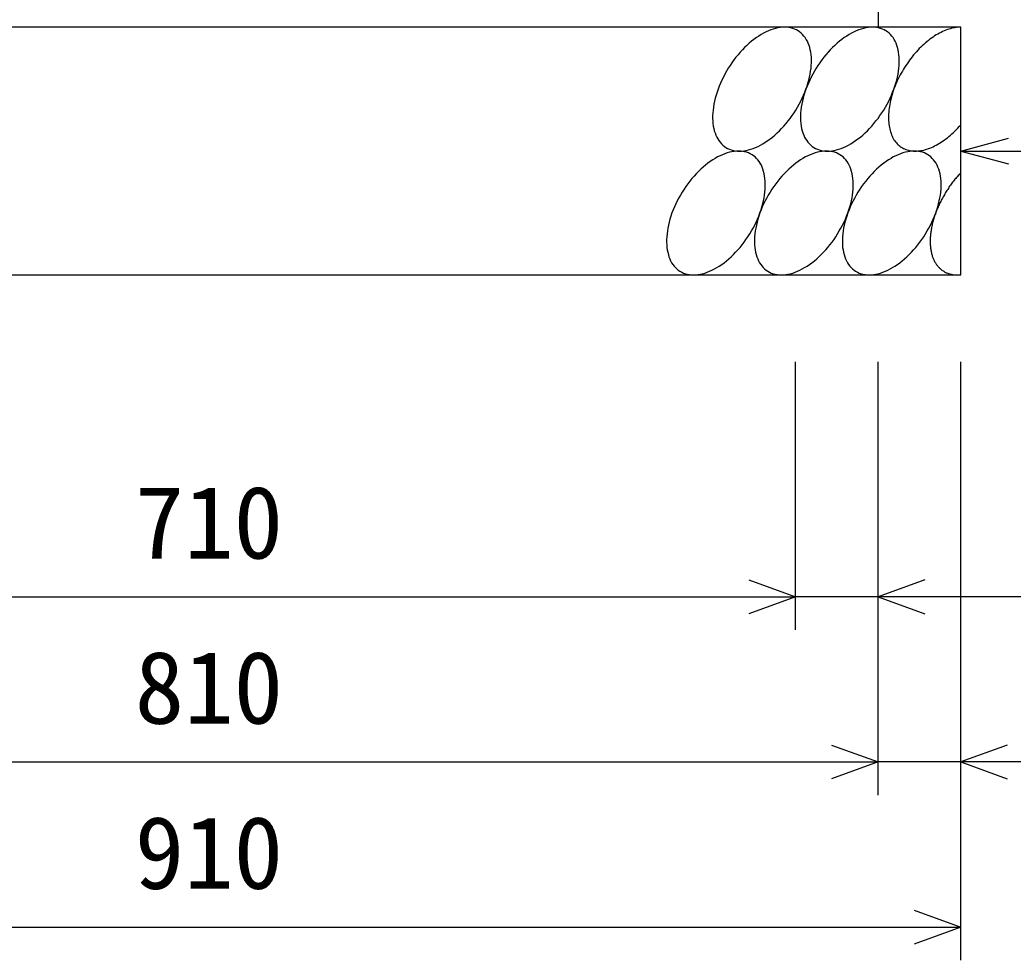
# Model space of a CAD drawing. Units: millimetres, scale not verified. Extents: x -16800 to 16800, y -5940 to 5940.
# Drawn here: x 2685 to 3287, y 2484 to 3053 of the extents above; entities that cross this region are included whole.
import ezdxf
from ezdxf.enums import TextEntityAlignment as Align

# ---------------------------------------------------------------- set-up
doc = ezdxf.new("R2010")
doc.units = ezdxf.units.MM
doc.header["$LTSCALE"] = 20
for name, color, linetype, lineweight in [('0-0_DIM', 7, 'Continuous', 25), ('0-2_HATCH', 6, 'Continuous', 25), ('0-5_OUTLINE', 3, 'Continuous', 25)]:
    doc.layers.add(name, color=color, linetype=linetype, lineweight=lineweight)
doc.styles.add('ＭＳ ゴシック', font='')
doc.styles.get('ＭＳ ゴシック').set_extended_font_data('MS Gothic')

msp = doc.modelspace()

# ---------------------------------------------------------------- linework, layer by layer
at = {"layer": '0-0_DIM'}
for p, q in [((3255, 2973.62), (3283.98, 2981.39)), ((3255, 2973.62), (3688.31, 2973.62)), ((3255, 2973.62), (3283.98, 2965.86)), ((3155, 2683.61), (3155, 2845.95)), ((3205, 2583.61), (3205, 2845.95)), ((3255, 2483.61), (3255, 2845.95)), ((2445, 2703.61), (3155, 2703.61)), ((3375, 2703.61), (3155, 2703.61)), ((2395, 2603.61), (3205, 2603.61)), ((3425, 2603.61), (3205, 2603.61)), ((2345, 2503.61), (3255, 2503.61))]:
    msp.add_line(p, q, dxfattribs=at)
for points in [[(3126.81, 2713.87), (3155, 2703.61), (3126.81, 2693.34)], [(3233.19, 2713.87), (3205, 2703.61), (3233.19, 2693.34)], [(3176.81, 2613.87), (3205, 2603.61), (3176.81, 2593.34)], [(3283.19, 2613.87), (3255, 2603.61), (3283.19, 2593.34)], [(3226.81, 2513.87), (3255, 2503.61), (3226.81, 2493.34)]]:
    msp.add_lwpolyline(points, dxfattribs=at)
at = {"layer": '0-2_HATCH'}
for points in [[(3156.5, 3046.4), (3155.5, 3046.98), (3154.4, 3047.47), (3153.3, 3047.88), (3152.1, 3048.19), (3150.9, 3048.42), (3149.7, 3048.55), (3148.4, 3048.6), (3147.1, 3048.55), (3145.7, 3048.42), (3144.3, 3048.19), (3142.9, 3047.88), (3141.5, 3047.47), (3140.1, 3046.98), (3138.6, 3046.41), (3137.2, 3045.74), (3135.7, 3045), (3134.2, 3044.17), (3132.8, 3043.26), (3131.3, 3042.28), (3129.8, 3041.22), (3128.4, 3040.09), (3127, 3038.88), (3125.6, 3037.61), (3124.2, 3036.28), (3122.8, 3034.89), (3121.5, 3033.44), (3120.2, 3031.93), (3118.9, 3030.38), (3117.7, 3028.78), (3116.5, 3027.13), (3115.4, 3025.45), (3114.3, 3023.73), (3113.2, 3021.98), (3112.2, 3020.21), (3111.3, 3018.41), (3110.4, 3016.6), (3109.6, 3014.77), (3108.8, 3012.94), (3108.1, 3011.1)], [(3209.7, 3046.4), (3208.7, 3046.98), (3207.6, 3047.47), (3206.5, 3047.88), (3205.3, 3048.19), (3204.1, 3048.42), (3202.9, 3048.55), (3201.6, 3048.6), (3200.3, 3048.55), (3198.9, 3048.42), (3197.5, 3048.19), (3196.1, 3047.88), (3194.7, 3047.47), (3193.3, 3046.98), (3191.8, 3046.41), (3190.4, 3045.74), (3188.9, 3045), (3187.4, 3044.17), (3186, 3043.26), (3184.5, 3042.28), (3183, 3041.22), (3181.6, 3040.09), (3180.2, 3038.88), (3178.8, 3037.61), (3177.4, 3036.28), (3176, 3034.89), (3174.7, 3033.44), (3173.4, 3031.93), (3172.1, 3030.38), (3170.9, 3028.78), (3169.7, 3027.13), (3168.6, 3025.45), (3167.5, 3023.73), (3166.4, 3021.98), (3165.4, 3020.21), (3164.5, 3018.41), (3163.6, 3016.6), (3162.8, 3014.77), (3162, 3012.94), (3161.3, 3011.1)], [(3255, 3048.6), (3254.1, 3048.59), (3253.3, 3048.54), (3252.4, 3048.45), (3251.5, 3048.33), (3250.6, 3048.16), (3249.7, 3047.96), (3248.8, 3047.72), (3247.8, 3047.44), (3246.9, 3047.13), (3245.9, 3046.78), (3245, 3046.39), (3244, 3045.96), (3243.1, 3045.5), (3242.1, 3045.01), (3241.2, 3044.48), (3240.2, 3043.91), (3239.2, 3043.31), (3238.3, 3042.68), (3237.3, 3042.02), (3236.4, 3041.32), (3235.4, 3040.59), (3234.5, 3039.83), (3233.6, 3039.05), (3232.7, 3038.23), (3231.7, 3037.39), (3230.8, 3036.51), (3229.9, 3035.62), (3229.1, 3034.7), (3228.2, 3033.75), (3227.3, 3032.78), (3226.5, 3031.79), (3225.7, 3030.77), (3224.8, 3029.74), (3224, 3028.69), (3223.3, 3027.61), (3222.5, 3026.53), (3221.8, 3025.42), (3221, 3024.3), (3220.3, 3023.17)], [(3163.9, 3034.89), (3163.6, 3036.28), (3163.2, 3037.61), (3162.7, 3038.88), (3162.2, 3040.08), (3161.5, 3041.22), (3160.9, 3042.28), (3160.1, 3043.26), (3159.3, 3044.17), (3158.4, 3045), (3157.5, 3045.74), (3156.5, 3046.4)], [(3217.2, 3034.89), (3216.8, 3036.28), (3216.4, 3037.61), (3215.9, 3038.88), (3215.4, 3040.08), (3214.7, 3041.22), (3214.1, 3042.28), (3213.3, 3043.26), (3212.5, 3044.17), (3211.6, 3045), (3210.7, 3045.74), (3209.7, 3046.4)], [(3130.8, 2975.79), (3132.3, 2976.45), (3133.8, 2977.2), (3135.2, 2978.02), (3136.7, 2978.93), (3138.2, 2979.92), (3139.6, 2980.98), (3141, 2982.11), (3142.5, 2983.31), (3143.9, 2984.58), (3145.3, 2985.91), (3146.6, 2987.31), (3148, 2988.76), (3149.3, 2990.26), (3150.5, 2991.82), (3151.8, 2993.42), (3152.9, 2995.06), (3154.1, 2996.74), (3155.2, 2998.46), (3156.2, 3000.21), (3157.2, 3001.98), (3158.2, 3003.78), (3159, 3005.59), (3159.9, 3007.42), (3160.6, 3009.26), (3161.3, 3011.1), (3162, 3012.94), (3162.5, 3014.77), (3163, 3016.6), (3163.5, 3018.41), (3163.8, 3020.21), (3164.1, 3021.98), (3164.4, 3023.73), (3164.5, 3025.45), (3164.6, 3027.13), (3164.6, 3028.77), (3164.6, 3030.37), (3164.4, 3031.93), (3164.2, 3033.43), (3163.9, 3034.89)], [(3184, 2975.79), (3185.5, 2976.45), (3187, 2977.2), (3188.4, 2978.02), (3189.9, 2978.93), (3191.4, 2979.92), (3192.8, 2980.98), (3194.3, 2982.11), (3195.7, 2983.31), (3197.1, 2984.58), (3198.5, 2985.91), (3199.8, 2987.31), (3201.2, 2988.76), (3202.5, 2990.26), (3203.7, 2991.82), (3205, 2993.42), (3206.1, 2995.06), (3207.3, 2996.74), (3208.4, 2998.46), (3209.4, 3000.21), (3210.4, 3001.98), (3211.4, 3003.78), (3212.2, 3005.59), (3213.1, 3007.42), (3213.8, 3009.26), (3214.5, 3011.1), (3215.2, 3012.94), (3215.7, 3014.77), (3216.3, 3016.6), (3216.7, 3018.41), (3217.1, 3020.21), (3217.4, 3021.98), (3217.6, 3023.73), (3217.7, 3025.45), (3217.8, 3027.13), (3217.8, 3028.77), (3217.8, 3030.37), (3217.6, 3031.93), (3217.4, 3033.43), (3217.2, 3034.89)], [(3220.3, 3023.17), (3219.7, 3022.03), (3219, 3020.87), (3218.4, 3019.7), (3217.8, 3018.53), (3217.2, 3017.35), (3216.6, 3016.16), (3216.1, 3014.96), (3215.6, 3013.77), (3215.1, 3012.57), (3214.6, 3011.36), (3214.2, 3010.16), (3213.8, 3008.96), (3213.4, 3007.76), (3213.1, 3006.56), (3212.8, 3005.37), (3212.5, 3004.19), (3212.2, 3003.01), (3212, 3001.84), (3211.8, 3000.68), (3211.6, 2999.53), (3211.5, 2998.39), (3211.4, 2997.26), (3211.3, 2996.15), (3211.3, 2995.06), (3211.2, 2993.98), (3211.3, 2992.92), (3211.3, 2991.88), (3211.4, 2990.85), (3211.5, 2989.85), (3211.6, 2988.87), (3211.8, 2987.91), (3212, 2986.98), (3212.2, 2986.07), (3212.5, 2985.19), (3212.8, 2984.33), (3213.1, 2983.5), (3213.4, 2982.7), (3213.8, 2981.93), (3214.2, 2981.19)], [(3108.1, 3011.1), (3107.5, 3009.26), (3106.9, 3007.42), (3106.4, 3005.6), (3106, 3003.78), (3105.6, 3001.99), (3105.3, 3000.21), (3105.1, 2998.47), (3104.9, 2996.75), (3104.8, 2995.07), (3104.8, 2993.42), (3104.9, 2991.82), (3105, 2990.26), (3105.2, 2988.76), (3105.5, 2987.31), (3105.8, 2985.91), (3106.3, 2984.58), (3106.7, 2983.31), (3107.3, 2982.11), (3107.9, 2980.98), (3108.6, 2979.92), (3109.3, 2978.93), (3110.1, 2978.03), (3111, 2977.2), (3111.9, 2976.45), (3112.9, 2975.79), (3113.9, 2975.21), (3115, 2974.72), (3116.1, 2974.32), (3117.3, 2974), (3118.5, 2973.78), (3119.8, 2973.64), (3121.1, 2973.6), (3122.4, 2973.64), (3123.7, 2973.78), (3125.1, 2974), (3126.5, 2974.32), (3127.9, 2974.72), (3129.4, 2975.21), (3130.8, 2975.79)], [(3161.3, 3011.1), (3160.7, 3009.26), (3160.1, 3007.42), (3159.6, 3005.6), (3159.2, 3003.78), (3158.8, 3001.99), (3158.5, 3000.21), (3158.3, 2998.47), (3158.1, 2996.75), (3158, 2995.07), (3158, 2993.42), (3158.1, 2991.82), (3158.2, 2990.26), (3158.4, 2988.76), (3158.7, 2987.31), (3159.1, 2985.91), (3159.5, 2984.58), (3160, 2983.31), (3160.5, 2982.11), (3161.1, 2980.98), (3161.8, 2979.92), (3162.5, 2978.93), (3163.4, 2978.03), (3164.2, 2977.2), (3165.1, 2976.45), (3166.1, 2975.79), (3167.1, 2975.21), (3168.2, 2974.72), (3169.4, 2974.32), (3170.5, 2974), (3171.7, 2973.78), (3173, 2973.64), (3174.3, 2973.6), (3175.6, 2973.64), (3177, 2973.78), (3178.3, 2974), (3179.7, 2974.32), (3181.2, 2974.72), (3182.6, 2975.21), (3184, 2975.79)], [(3245, 2980.21), (3245.9, 2980.91), (3246.9, 2981.64), (3247.8, 2982.4), (3248.8, 2983.19), (3249.7, 2984.01), (3250.6, 2984.85), (3251.5, 2985.72), (3252.4, 2986.62), (3253.3, 2987.55), (3254.1, 2988.49), (3255, 2989.46)], [(3214.2, 2981.19), (3214.6, 2980.48), (3215.1, 2979.8), (3215.6, 2979.16), (3216.1, 2978.54), (3216.6, 2977.96), (3217.2, 2977.42), (3217.8, 2976.91), (3218.4, 2976.43), (3219, 2975.99), (3219.7, 2975.58), (3220.3, 2975.22), (3221, 2974.89), (3221.8, 2974.59), (3222.5, 2974.33), (3223.3, 2974.12), (3224, 2973.94), (3224.8, 2973.79), (3225.7, 2973.69), (3226.5, 2973.62), (3227.3, 2973.6), (3228.2, 2973.61), (3229.1, 2973.66), (3229.9, 2973.75), (3230.8, 2973.88), (3231.7, 2974.04), (3232.7, 2974.24), (3233.6, 2974.49), (3234.5, 2974.77), (3235.4, 2975.08), (3236.4, 2975.44), (3237.3, 2975.83), (3238.3, 2976.25), (3239.2, 2976.72), (3240.2, 2977.21), (3241.2, 2977.75), (3242.1, 2978.31), (3243.1, 2978.91), (3244, 2979.55), (3245, 2980.21)], [(3128.7, 2971.41), (3127.6, 2971.99), (3126.5, 2972.48), (3125.4, 2972.89), (3124.2, 2973.2), (3123, 2973.43), (3121.8, 2973.56), (3120.5, 2973.61), (3119.2, 2973.56), (3117.8, 2973.43), (3116.4, 2973.2), (3115, 2972.89), (3113.6, 2972.48), (3112.2, 2971.99), (3110.7, 2971.42), (3109.3, 2970.75), (3107.8, 2970.01), (3106.3, 2969.18), (3104.9, 2968.27), (3103.4, 2967.29), (3102, 2966.23), (3100.5, 2965.1), (3099.1, 2963.89), (3097.7, 2962.62), (3096.3, 2961.29), (3094.9, 2959.9), (3093.6, 2958.45), (3092.3, 2956.94), (3091, 2955.39), (3089.8, 2953.79), (3088.6, 2952.14), (3087.5, 2950.46), (3086.4, 2948.74), (3085.3, 2946.99), (3084.3, 2945.22), (3083.4, 2943.42), (3082.5, 2941.61), (3081.7, 2939.78), (3080.9, 2937.95), (3080.2, 2936.11)], [(3136.1, 2959.89), (3135.7, 2961.29), (3135.3, 2962.62), (3134.8, 2963.89), (3134.3, 2965.09), (3133.6, 2966.23), (3133, 2967.29), (3132.2, 2968.27), (3131.4, 2969.18), (3130.5, 2970.01), (3129.6, 2970.75), (3128.7, 2971.41)], [(3181.9, 2971.41), (3180.8, 2971.99), (3179.7, 2972.48), (3178.6, 2972.89), (3177.5, 2973.2), (3176.2, 2973.43), (3175, 2973.56), (3173.7, 2973.61), (3172.4, 2973.56), (3171, 2973.43), (3169.6, 2973.2), (3168.2, 2972.89), (3166.8, 2972.48), (3165.4, 2971.99), (3163.9, 2971.42), (3162.5, 2970.75), (3161, 2970.01), (3159.5, 2969.18), (3158.1, 2968.27), (3156.6, 2967.29), (3155.2, 2966.23), (3153.7, 2965.1), (3152.3, 2963.89), (3150.9, 2962.62), (3149.5, 2961.29), (3148.1, 2959.9), (3146.8, 2958.45), (3145.5, 2956.94), (3144.2, 2955.39), (3143, 2953.79), (3141.8, 2952.14), (3140.7, 2950.46), (3139.6, 2948.74), (3138.5, 2946.99), (3137.6, 2945.22), (3136.6, 2943.42), (3135.7, 2941.61), (3134.9, 2939.78), (3134.1, 2937.95), (3133.4, 2936.11)], [(3189.3, 2959.89), (3188.9, 2961.29), (3188.5, 2962.62), (3188, 2963.89), (3187.5, 2965.09), (3186.9, 2966.23), (3186.2, 2967.29), (3185.4, 2968.27), (3184.6, 2969.18), (3183.8, 2970.01), (3182.8, 2970.75), (3181.9, 2971.41)], [(3235.1, 2971.41), (3234, 2971.99), (3233, 2972.48), (3231.8, 2972.89), (3230.7, 2973.2), (3229.4, 2973.43), (3228.2, 2973.56), (3226.9, 2973.61), (3225.6, 2973.56), (3224.2, 2973.43), (3222.9, 2973.2), (3221.5, 2972.89), (3220, 2972.48), (3218.6, 2971.99), (3217.1, 2971.42), (3215.7, 2970.75), (3214.2, 2970.01), (3212.8, 2969.18), (3211.3, 2968.27), (3209.8, 2967.29), (3208.4, 2966.23), (3206.9, 2965.1), (3205.5, 2963.89), (3204.1, 2962.62), (3202.7, 2961.29), (3201.3, 2959.9), (3200, 2958.45), (3198.7, 2956.94), (3197.5, 2955.39), (3196.2, 2953.79), (3195, 2952.14), (3193.9, 2950.46), (3192.8, 2948.74), (3191.8, 2946.99), (3190.8, 2945.22), (3189.8, 2943.42), (3188.9, 2941.61), (3188.1, 2939.78), (3187.4, 2937.95), (3186.6, 2936.11)], [(3242.5, 2959.89), (3242.1, 2961.29), (3241.7, 2962.62), (3241.2, 2963.89), (3240.7, 2965.09), (3240.1, 2966.23), (3239.4, 2967.29), (3238.6, 2968.27), (3237.8, 2969.18), (3237, 2970.01), (3236, 2970.75), (3235.1, 2971.41)], [(3102.9, 2900.8), (3104.4, 2901.46), (3105.9, 2902.21), (3107.3, 2903.03), (3108.8, 2903.94), (3110.3, 2904.93), (3111.7, 2905.99), (3113.2, 2907.12), (3114.6, 2908.32), (3116, 2909.59), (3117.4, 2910.92), (3118.7, 2912.32), (3120.1, 2913.77), (3121.4, 2915.27), (3122.6, 2916.83), (3123.9, 2918.43), (3125, 2920.07), (3126.2, 2921.75), (3127.3, 2923.47), (3128.3, 2925.22), (3129.3, 2926.99), (3130.3, 2928.79), (3131.1, 2930.6), (3132, 2932.43), (3132.7, 2934.26), (3133.4, 2936.1), (3134.1, 2937.94), (3134.6, 2939.78), (3135.2, 2941.61), (3135.6, 2943.42), (3136, 2945.22), (3136.3, 2946.99), (3136.5, 2948.74), (3136.6, 2950.46), (3136.7, 2952.14), (3136.7, 2953.78), (3136.7, 2955.38), (3136.5, 2956.94), (3136.3, 2958.44), (3136.1, 2959.89)], [(3156.2, 2900.8), (3157.6, 2901.46), (3159.1, 2902.21), (3160.5, 2903.03), (3162, 2903.94), (3163.5, 2904.93), (3164.9, 2905.99), (3166.4, 2907.12), (3167.8, 2908.32), (3169.2, 2909.59), (3170.6, 2910.92), (3171.9, 2912.32), (3173.3, 2913.77), (3174.6, 2915.27), (3175.8, 2916.83), (3177.1, 2918.43), (3178.3, 2920.07), (3179.4, 2921.75), (3180.5, 2923.47), (3181.5, 2925.22), (3182.5, 2926.99), (3183.5, 2928.79), (3184.4, 2930.6), (3185.2, 2932.43), (3185.9, 2934.26), (3186.6, 2936.1), (3187.3, 2937.94), (3187.9, 2939.78), (3188.4, 2941.61), (3188.8, 2943.42), (3189.2, 2945.22), (3189.5, 2946.99), (3189.7, 2948.74), (3189.8, 2950.46), (3189.9, 2952.14), (3189.9, 2953.78), (3189.9, 2955.38), (3189.7, 2956.94), (3189.5, 2958.44), (3189.3, 2959.89)], [(3209.4, 2900.8), (3210.8, 2901.46), (3212.3, 2902.21), (3213.8, 2903.03), (3215.2, 2903.94), (3216.7, 2904.93), (3218.1, 2905.99), (3219.6, 2907.12), (3221, 2908.32), (3222.4, 2909.59), (3223.8, 2910.92), (3225.2, 2912.32), (3226.5, 2913.77), (3227.8, 2915.27), (3229.1, 2916.83), (3230.3, 2918.43), (3231.5, 2920.07), (3232.6, 2921.75), (3233.7, 2923.47), (3234.7, 2925.22), (3235.7, 2926.99), (3236.7, 2928.79), (3237.6, 2930.6), (3238.4, 2932.43), (3239.2, 2934.26), (3239.9, 2936.1), (3240.5, 2937.94), (3241.1, 2939.78), (3241.6, 2941.61), (3242, 2943.42), (3242.4, 2945.22), (3242.7, 2946.99), (3242.9, 2948.74), (3243.1, 2950.46), (3243.1, 2952.14), (3243.2, 2953.78), (3243.1, 2955.38), (3243, 2956.94), (3242.8, 2958.44), (3242.5, 2959.89)], [(3255, 2960.36), (3254.5, 2959.83), (3254, 2959.29), (3253.5, 2958.75), (3253, 2958.19), (3252.5, 2957.63), (3252, 2957.06), (3251.5, 2956.49), (3251.1, 2955.91), (3250.6, 2955.32), (3250.1, 2954.72), (3249.7, 2954.12), (3249.2, 2953.51), (3248.8, 2952.9), (3248.3, 2952.28), (3247.9, 2951.65), (3247.5, 2951.02), (3247.1, 2950.39), (3246.6, 2949.75), (3246.2, 2949.1), (3245.8, 2948.45), (3245.4, 2947.8), (3245.1, 2947.14), (3244.7, 2946.48), (3244.3, 2945.81), (3243.9, 2945.15), (3243.6, 2944.48), (3243.2, 2943.8), (3242.9, 2943.12), (3242.5, 2942.45), (3242.2, 2941.77), (3241.9, 2941.08), (3241.6, 2940.4), (3241.3, 2939.71), (3241, 2939.02), (3240.7, 2938.34), (3240.4, 2937.65), (3240.2, 2936.96), (3239.9, 2936.27), (3239.7, 2935.58)], [(3080.2, 2936.11), (3079.6, 2934.27), (3079, 2932.43), (3078.5, 2930.61), (3078.1, 2928.79), (3077.7, 2927), (3077.4, 2925.22), (3077.2, 2923.47), (3077, 2921.76), (3076.9, 2920.07), (3076.9, 2918.43), (3077, 2916.83), (3077.1, 2915.27), (3077.3, 2913.77), (3077.6, 2912.32), (3078, 2910.92), (3078.4, 2909.59), (3078.9, 2908.32), (3079.4, 2907.12), (3080, 2905.99), (3080.7, 2904.93), (3081.5, 2903.94), (3082.3, 2903.04), (3083.1, 2902.21), (3084, 2901.46), (3085, 2900.8), (3086.1, 2900.22), (3087.1, 2899.73), (3088.3, 2899.33), (3089.4, 2899.01), (3090.6, 2898.79), (3091.9, 2898.65), (3093.2, 2898.61), (3094.5, 2898.65), (3095.9, 2898.79), (3097.2, 2899.01), (3098.6, 2899.33), (3100.1, 2899.73), (3101.5, 2900.22), (3102.9, 2900.8)], [(3133.4, 2936.11), (3132.8, 2934.27), (3132.2, 2932.43), (3131.7, 2930.61), (3131.3, 2928.79), (3130.9, 2927), (3130.6, 2925.22), (3130.4, 2923.47), (3130.2, 2921.76), (3130.2, 2920.07), (3130.1, 2918.43), (3130.2, 2916.83), (3130.3, 2915.27), (3130.5, 2913.77), (3130.8, 2912.32), (3131.2, 2910.92), (3131.6, 2909.59), (3132.1, 2908.32), (3132.6, 2907.12), (3133.2, 2905.99), (3133.9, 2904.93), (3134.7, 2903.94), (3135.5, 2903.04), (3136.3, 2902.21), (3137.3, 2901.46), (3138.2, 2900.8), (3139.3, 2900.22), (3140.3, 2899.73), (3141.5, 2899.33), (3142.6, 2899.01), (3143.9, 2898.79), (3145.1, 2898.65), (3146.4, 2898.61), (3147.7, 2898.65), (3149.1, 2898.79), (3150.4, 2899.01), (3151.8, 2899.33), (3153.3, 2899.73), (3154.7, 2900.22), (3156.2, 2900.8)], [(3186.6, 2936.11), (3186, 2934.27), (3185.4, 2932.43), (3184.9, 2930.61), (3184.5, 2928.79), (3184.1, 2927), (3183.8, 2925.22), (3183.6, 2923.47), (3183.5, 2921.76), (3183.4, 2920.07), (3183.4, 2918.43), (3183.4, 2916.83), (3183.5, 2915.27), (3183.8, 2913.77), (3184, 2912.32), (3184.4, 2910.92), (3184.8, 2909.59), (3185.3, 2908.32), (3185.8, 2907.12), (3186.4, 2905.99), (3187.1, 2904.93), (3187.9, 2903.94), (3188.7, 2903.04), (3189.5, 2902.21), (3190.5, 2901.46), (3191.4, 2900.8), (3192.5, 2900.22), (3193.5, 2899.73), (3194.7, 2899.33), (3195.8, 2899.01), (3197.1, 2898.79), (3198.3, 2898.65), (3199.6, 2898.61), (3200.9, 2898.65), (3202.3, 2898.79), (3203.7, 2899.01), (3205.1, 2899.33), (3206.5, 2899.73), (3207.9, 2900.22), (3209.4, 2900.8)], [(3239.7, 2935.58), (3239.4, 2934.89), (3239.2, 2934.2), (3239, 2933.51), (3238.8, 2932.82), (3238.6, 2932.14), (3238.4, 2931.45), (3238.2, 2930.77), (3238, 2930.09), (3237.8, 2929.41), (3237.7, 2928.73), (3237.5, 2928.05), (3237.4, 2927.38), (3237.3, 2926.71), (3237.2, 2926.04), (3237.1, 2925.38), (3237, 2924.72), (3236.9, 2924.07), (3236.8, 2923.42), (3236.7, 2922.77), (3236.7, 2922.13), (3236.6, 2921.49), (3236.6, 2920.86), (3236.6, 2920.23), (3236.6, 2919.61), (3236.6, 2918.99), (3236.6, 2918.38), (3236.6, 2917.77), (3236.6, 2917.17), (3236.6, 2916.58), (3236.7, 2916), (3236.7, 2915.42), (3236.8, 2914.85), (3236.9, 2914.28), (3237, 2913.72), (3237.1, 2913.17), (3237.2, 2912.63), (3237.3, 2912.1), (3237.4, 2911.57), (3237.5, 2911.05)], [(3237.5, 2911.05), (3237.7, 2910.55), (3237.8, 2910.05), (3238, 2909.55), (3238.2, 2909.07), (3238.4, 2908.6), (3238.6, 2908.13), (3238.8, 2907.68), (3239, 2907.23), (3239.2, 2906.8), (3239.4, 2906.37), (3239.7, 2905.96), (3239.9, 2905.55), (3240.2, 2905.16), (3240.4, 2904.77), (3240.7, 2904.4), (3241, 2904.04), (3241.3, 2903.68), (3241.6, 2903.34), (3241.9, 2903.01), (3242.2, 2902.69), (3242.5, 2902.39), (3242.9, 2902.09), (3243.2, 2901.81), (3243.6, 2901.53), (3243.9, 2901.27), (3244.3, 2901.02), (3244.7, 2900.78), (3245.1, 2900.56), (3245.4, 2900.35), (3245.8, 2900.14), (3246.2, 2899.95), (3246.6, 2899.78), (3247.1, 2899.61), (3247.5, 2899.46), (3247.9, 2899.32), (3248.3, 2899.19), (3248.8, 2899.08), (3249.2, 2898.97), (3249.7, 2898.88)], [(3249.7, 2898.88), (3250.1, 2898.81), (3250.6, 2898.74), (3251.1, 2898.69), (3251.5, 2898.65), (3252, 2898.62), (3252.5, 2898.61), (3253, 2898.61), (3253.5, 2898.62), (3254, 2898.64), (3254.5, 2898.68), (3255, 2898.73)]]:
    msp.add_lwpolyline(points, dxfattribs=at)
at = {"layer": '0-5_OUTLINE'}
for p, q in [((3205, 3148.62), (3205, 3048.62)), ((3255, 3048.62), (2345, 3048.62))]:
    msp.add_line(p, q, dxfattribs=at)
msp.add_lwpolyline([(2345, 2898.62), (3255, 2898.62), (3255, 3048.62)], dxfattribs=at)

# ---------------------------------------------------------------- texts
at = {"layer": '0-0_DIM', "style": 'ＭＳ ゴシック'}
for s, p in [('710', (2755, 2713.61)), ('810', (2755, 2613.61)), ('910', (2755, 2513.61))]:
    msp.add_text(s, height=43.99, dxfattribs=at).set_placement(p, align=Align.BOTTOM_LEFT)

doc.saveas('drawing.dxf')
